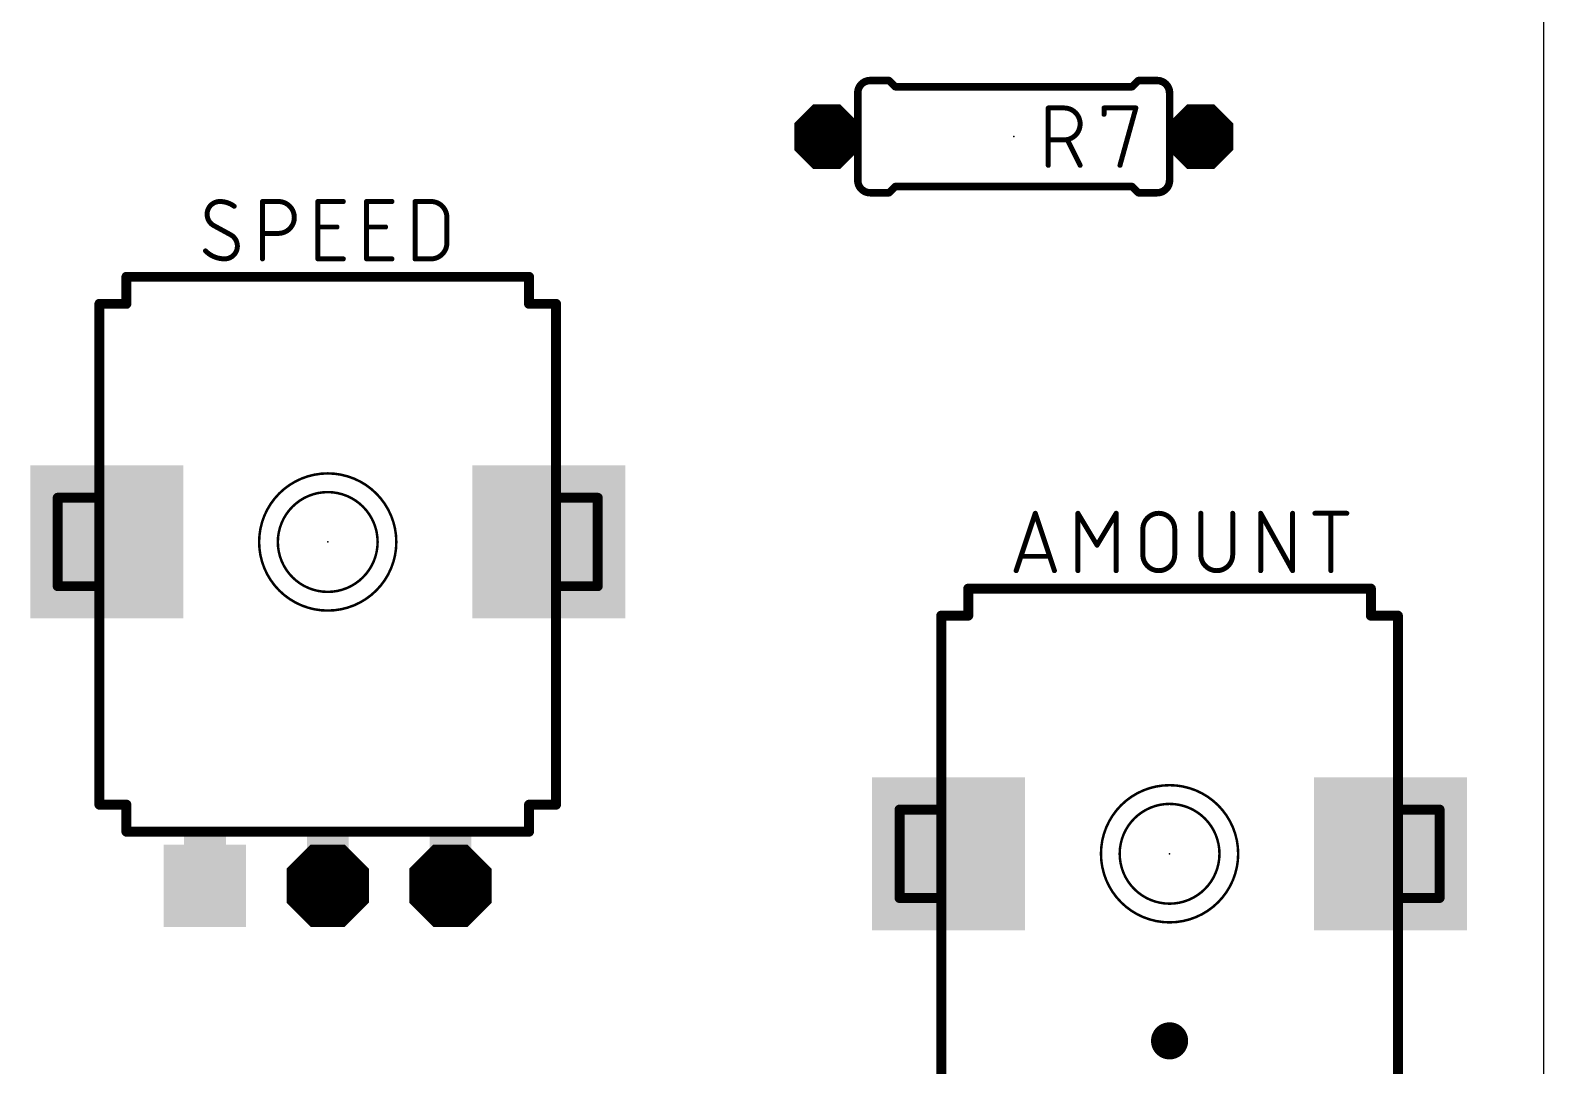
# Model space of a CAD drawing. Extents: x 0 to 59, y 0 to 102.
# Drawn here: x 28.23 to 59.05, y 56.64 to 77.73 of the extents above; entities that cross this region are included whole.
import ezdxf

# ---------------------------------------------------------------- set-up
doc = ezdxf.new("R2010")
doc.units = 0
for name, color, linetype in [('17', 110, 'CONTINUOUS'), ('18', 110, 'CONTINUOUS'), ('20', 31, 'CONTINUOUS'), ('21', 253, 'CONTINUOUS'), ('23', 53, 'CONTINUOUS'), ('25', 253, 'CONTINUOUS'), ('51', 253, 'CONTINUOUS')]:
    doc.layers.add(name, color=color, linetype=linetype)

# ---------------------------------------------------------------- blocks, each defined once
blk = doc.blocks.new('SQUAREP')
blk.add_solid([(-0.5, -0.5), (0.5, -0.5), (-0.5, 0.5), (0.5, 0.5)])
blk = doc.blocks.new('RECT')
blk.add_solid([(-0.5, -0.5), (0.5, -0.5), (-0.5, 0.5), (0.5, 0.5)])
blk = doc.blocks.new('OCTAGONP')
at = {"const_width": 0.5}
blk.add_lwpolyline([(-0.25, -0.1036), (-0.25, 0.1036), (-0.1036, 0.25), (0.1036, 0.25), (0.25, 0.1036), (0.25, -0.1036), (0.1036, -0.25), (-0.1036, -0.25), (-0.25, -0.1036), (-0.25, 0.1036)], dxfattribs=at)
blk = doc.blocks.new('ROUNDV')
at = {"const_width": 0.5}
blk.add_lwpolyline([(0, -0.25, 1), (0, 0.25, 1), (0, -0.25)], format="xyb", dxfattribs=at)

msp = doc.modelspace()

# ---------------------------------------------------------------- linework, layer by layer
at = {"layer": '20'}
msp.add_line((59.055, 0), (59.055, 99.06), dxfattribs=at)
at = {"layer": '21'}
for points, const_width in [([(45.339, 76.708, 0.4142), (45.085, 76.454)], 0.1524), ([(45.339, 76.7461, 1), (45.339, 76.6699)], 0.0762), ([(45.339, 76.6699, 1), (45.339, 76.7461)], 0.0762), ([(45.7469, 76.7349, 1), (45.6931, 76.6811)], 0.0762), ([(45.72, 76.6699, 1), (45.72, 76.7461)], 0.0762), ([(50.8, 76.7461, 1), (50.8, 76.6699)], 0.0762), ([(50.8269, 76.6811, 1), (50.7731, 76.7349)], 0.0762), ([(51.435, 76.454, 0.4142), (51.181, 76.708)], 0.1524), ([(51.181, 76.7461, 1), (51.181, 76.6699)], 0.0762), ([(51.181, 76.6699, 1), (51.181, 76.7461)], 0.0762), ([(45.0469, 76.454, 1), (45.1231, 76.454)], 0.0762), ([(45.847, 76.6191, 1), (45.847, 76.5429)], 0.0762), ([(45.8201, 76.5541, 1), (45.8739, 76.6079)], 0.0762), ([(50.6461, 76.6079, 1), (50.6999, 76.5541)], 0.0762), ([(50.673, 76.5429, 1), (50.673, 76.6191)], 0.0762), ([(51.3969, 76.454, 1), (51.4731, 76.454)], 0.0762), ([(45.085, 74.676, 0.4142), (45.339, 74.422)], 0.1524), ([(45.1231, 74.676, 1), (45.0469, 74.676)], 0.0762), ([(45.847, 74.5871, 1), (45.847, 74.5109)], 0.0762), ([(45.8739, 74.5221, 1), (45.8201, 74.5759)], 0.0762), ([(50.6999, 74.5759, 1), (50.6461, 74.5221)], 0.0762), ([(50.673, 74.5109, 1), (50.673, 74.5871)], 0.0762), ([(51.181, 74.422, 0.4142), (51.435, 74.676)], 0.1524), ([(51.4731, 74.676, 1), (51.3969, 74.676)], 0.0762), ([(45.339, 74.4601, 1), (45.339, 74.3839)], 0.0762), ([(45.339, 74.3839, 1), (45.339, 74.4601)], 0.0762), ([(45.6931, 74.4489, 1), (45.7469, 74.3951)], 0.0762), ([(45.72, 74.3839, 1), (45.72, 74.4601)], 0.0762), ([(50.8, 74.4601, 1), (50.8, 74.3839)], 0.0762), ([(50.7731, 74.3951, 1), (50.8269, 74.4489)], 0.0762), ([(51.181, 74.4601, 1), (51.181, 74.3839)], 0.0762), ([(51.181, 74.3839, 1), (51.181, 74.4601)], 0.0762), ([(30.19, 72.7608, 1), (30.19, 72.6592)], 0.1016), ([(30.2408, 72.71, 1), (30.1392, 72.71)], 0.1016), ([(38.4408, 72.71, 1), (38.3392, 72.71)], 0.1016), ([(38.39, 72.6592, 1), (38.39, 72.7608)], 0.1016), ([(29.64, 72.2108, 1), (29.64, 72.1092)], 0.1016), ([(29.6908, 72.16, 1), (29.5892, 72.16)], 0.1016), ([(30.1392, 72.16, 1), (30.2408, 72.16)], 0.1016), ([(30.19, 72.1092, 1), (30.19, 72.2108)], 0.1016), ([(38.39, 72.2108, 1), (38.39, 72.1092)], 0.1016), ([(38.3392, 72.16, 1), (38.4408, 72.16)], 0.1016), ([(38.9908, 72.16, 1), (38.8892, 72.16)], 0.1016), ([(38.94, 72.1092, 1), (38.94, 72.2108)], 0.1016), ([(29.5892, 69.96, 1), (29.6908, 69.96)], 0.1016), ([(38.8892, 69.96, 1), (38.9908, 69.96)], 0.1016), ([(34.29, 65.913, 1), (34.29, 68.707, 1), (34.29, 65.913)], 0.0508), ([(34.29, 66.294, 1), (34.29, 68.326, 1), (34.29, 66.294)], 0.0508), ([(47.335, 66.4108, 1), (47.335, 66.3092)], 0.1016), ([(47.3858, 66.36, 1), (47.2842, 66.36)], 0.1016), ([(55.5858, 66.36, 1), (55.4842, 66.36)], 0.1016), ([(55.535, 66.3092, 1), (55.535, 66.4108)], 0.1016), ([(46.785, 65.8608, 1), (46.785, 65.7592)], 0.1016), ([(46.8358, 65.81, 1), (46.7342, 65.81)], 0.1016), ([(47.2842, 65.81, 1), (47.3858, 65.81)], 0.1016), ([(47.335, 65.7592, 1), (47.335, 65.8608)], 0.1016), ([(55.535, 65.8608, 1), (55.535, 65.7592)], 0.1016), ([(55.4842, 65.81, 1), (55.5858, 65.81)], 0.1016), ([(56.1358, 65.81, 1), (56.0342, 65.81)], 0.1016), ([(56.085, 65.7592, 1), (56.085, 65.8608)], 0.1016), ([(29.6908, 65.16, 1), (29.5892, 65.16)], 0.1016), ([(38.9908, 65.16, 1), (38.8892, 65.16)], 0.1016), ([(46.7342, 63.61, 1), (46.8358, 63.61)], 0.1016), ([(56.0342, 63.61, 1), (56.1358, 63.61)], 0.1016), ([(51.435, 59.563, 1), (51.435, 62.357, 1), (51.435, 59.563)], 0.0508), ([(29.64, 62.0108, 1), (29.64, 61.9092)], 0.1016), ([(29.5892, 61.96, 1), (29.6908, 61.96)], 0.1016), ([(30.2408, 61.96, 1), (30.1392, 61.96)], 0.1016), ([(30.19, 61.9092, 1), (30.19, 62.0108)], 0.1016), ([(38.39, 62.0108, 1), (38.39, 61.9092)], 0.1016), ([(38.4408, 61.96, 1), (38.3392, 61.96)], 0.1016), ([(38.8892, 61.96, 1), (38.9908, 61.96)], 0.1016), ([(38.94, 61.9092, 1), (38.94, 62.0108)], 0.1016), ([(51.435, 59.944, 1), (51.435, 61.976, 1), (51.435, 59.944)], 0.0508), ([(30.19, 61.4608, 1), (30.19, 61.3592)], 0.1016), ([(30.1392, 61.41, 1), (30.2408, 61.41)], 0.1016), ([(38.3392, 61.41, 1), (38.4408, 61.41)], 0.1016), ([(38.39, 61.3592, 1), (38.39, 61.4608)], 0.1016), ([(46.8358, 58.81, 1), (46.7342, 58.81)], 0.1016), ([(56.1358, 58.81, 1), (56.0342, 58.81)], 0.1016)]:
    msp.add_lwpolyline(points, format="xyb", dxfattribs=dict(at, const_width=const_width))
for points, const_width in [([(45.339, 76.708), (45.72, 76.708)], 0.1524), ([(45.847, 76.581), (45.72, 76.708)], 0.1524), ([(50.673, 76.581), (50.8, 76.708)], 0.1524), ([(51.181, 76.708), (50.8, 76.708)], 0.1524), ([(45.847, 76.581), (50.673, 76.581)], 0.1524), ([(45.847, 74.549), (45.72, 74.422)], 0.1524), ([(45.847, 74.549), (50.673, 74.549)], 0.1524), ([(50.673, 74.549), (50.8, 74.422)], 0.1524), ([(45.339, 74.422), (45.72, 74.422)], 0.1524), ([(51.181, 74.422), (50.8, 74.422)], 0.1524), ([(30.19, 72.71), (38.39, 72.71)], 0.2032), ([(30.19, 72.71), (30.19, 72.16)], 0.2032), ([(38.39, 72.16), (38.39, 72.71)], 0.2032), ([(30.19, 72.16), (29.64, 72.16)], 0.2032), ([(29.64, 69.96), (29.64, 72.16)], 0.2032), ([(38.94, 72.16), (38.39, 72.16)], 0.2032), ([(38.94, 72.16), (38.94, 69.96)], 0.2032), ([(47.335, 66.36), (55.535, 66.36)], 0.2032), ([(47.335, 66.36), (47.335, 65.81)], 0.2032), ([(55.535, 65.81), (55.535, 66.36)], 0.2032), ([(47.335, 65.81), (46.785, 65.81)], 0.2032), ([(46.785, 63.61), (46.785, 65.81)], 0.2032), ([(56.085, 65.81), (55.535, 65.81)], 0.2032), ([(56.085, 65.81), (56.085, 63.61)], 0.2032), ([(29.64, 61.96), (29.64, 65.16)], 0.2032), ([(38.94, 65.16), (38.94, 61.96)], 0.2032), ([(29.64, 61.96), (30.19, 61.96)], 0.2032), ([(30.19, 61.96), (30.19, 61.41)], 0.2032), ([(38.39, 61.96), (38.94, 61.96)], 0.2032), ([(38.39, 61.41), (38.39, 61.96)], 0.2032), ([(38.39, 61.41), (30.19, 61.41)], 0.2032), ([(46.785, 55.61), (46.785, 58.81)], 0.2032), ([(56.085, 58.81), (56.085, 55.61)], 0.2032)]:
    msp.add_lwpolyline(points, dxfattribs=dict(at, const_width=const_width))
at = {"layer": '23'}
for p in [(48.26, 75.565), (34.29, 67.31), (51.435, 60.96)]:
    msp.add_point(p, dxfattribs=at)
at = {"layer": '25', "const_width": 0.1016}
for points in [[(48.9645, 74.9808), (48.9645, 76.1492)], [(48.9645, 76.1492), (49.289, 76.1492)], [(50.1001, 76.0194), (50.1001, 76.1492)], [(50.1001, 76.1492), (50.7492, 76.1492)], [(50.7492, 76.1492), (50.4246, 74.9808)], [(49.289, 75.5001), (48.9645, 75.5001)], [(49.6136, 74.9808), (49.3539, 75.5001)], [(32.9607, 73.0758), (32.9607, 74.2442)], [(32.9607, 74.2442), (33.2853, 74.2442)], [(34.0891, 73.0758), (34.0891, 74.2442)], [(34.0891, 74.2442), (34.6083, 74.2442)], [(35.0797, 73.0758), (35.0797, 74.2442)], [(35.0797, 74.2442), (35.5989, 74.2442)], [(36.068, 73.0758), (36.068, 74.2442)], [(36.068, 74.2442), (36.3925, 74.2442)], [(32.3201, 73.5626), (31.9631, 73.7574)], [(34.0891, 73.7249), (34.4785, 73.7249)], [(35.0797, 73.7249), (35.4691, 73.7249)], [(36.7171, 73.9196), (36.7171, 73.4004)], [(33.2853, 73.5951), (32.9607, 73.5951)], [(34.6083, 73.0758), (34.0891, 73.0758)], [(35.5989, 73.0758), (35.0797, 73.0758)], [(36.3925, 73.0758), (36.068, 73.0758)], [(48.3108, 66.7258), (48.7003, 67.8942)], [(48.7003, 67.8942), (49.0897, 66.7258)], [(49.5681, 66.7258), (49.5681, 67.8942)], [(49.5681, 67.8942), (49.9576, 67.2451)], [(49.9576, 67.2451), (50.347, 67.8942)], [(50.347, 67.8942), (50.347, 66.7258)], [(52.0714, 67.8942), (52.0714, 67.0504)], [(52.7205, 67.0504), (52.7205, 67.8942)], [(53.2906, 66.7258), (53.2906, 67.8942)], [(53.2906, 67.8942), (53.9397, 66.7258)], [(53.9397, 66.7258), (53.9397, 67.8942)], [(54.3955, 67.8942), (55.0446, 67.8942)], [(54.7201, 66.7258), (54.7201, 67.8942)], [(50.8903, 67.0504), (50.8903, 67.5696)], [(51.5394, 67.5696), (51.5394, 67.0504)], [(48.9924, 67.0179), (48.4082, 67.0179)]]:
    msp.add_lwpolyline(points, dxfattribs=at)
at = {"layer": '25'}
for points, const_width in [([(48.9899, 76.1492, 1), (48.9391, 76.1492)], 0.0508), ([(48.9645, 76.1746, 1), (48.9645, 76.1238)], 0.0508), ([(49.289, 75.5001, 1), (49.289, 76.1492)], 0.1016), ([(49.289, 76.1746, 1), (49.289, 76.1238)], 0.0508), ([(49.289, 76.1238, 1), (49.289, 76.1746)], 0.0508), ([(50.1255, 76.1492, 1), (50.0747, 76.1492)], 0.0508), ([(50.1001, 76.1746, 1), (50.1001, 76.1238)], 0.0508), ([(50.7737, 76.1424, 1), (50.7247, 76.156)], 0.0508), ([(50.7492, 76.1238, 1), (50.7492, 76.1746)], 0.0508), ([(50.0747, 76.0194, 1), (50.1255, 76.0194)], 0.0508), ([(48.9645, 75.5255, 1), (48.9645, 75.4747)], 0.0508), ([(49.289, 75.5255, 1), (49.289, 75.4747)], 0.0508), ([(49.289, 75.4747, 1), (49.289, 75.5255)], 0.0508), ([(49.3766, 75.5114, 1), (49.3312, 75.4887)], 0.0508), ([(48.9391, 74.9808, 1), (48.9899, 74.9808)], 0.0508), ([(49.5908, 74.9694, 1), (49.6363, 74.9922)], 0.0508), ([(50.4002, 74.9876, 1), (50.4491, 74.974)], 0.0508), ([(32.0929, 74.2442, 0.4142), (31.8333, 73.9846)], 0.1016), ([(32.385, 74.1468, 0.1623), (32.0929, 74.2442)], 0.1016), ([(32.0929, 74.2696, 1), (32.0929, 74.2188)], 0.0508), ([(32.0929, 74.2188, 1), (32.0929, 74.2696)], 0.0508), ([(32.9861, 74.2442, 1), (32.9353, 74.2442)], 0.0508), ([(32.9607, 74.2696, 1), (32.9607, 74.2188)], 0.0508), ([(33.2853, 73.5951, 1), (33.2853, 74.2442)], 0.1016), ([(33.2853, 74.2696, 1), (33.2853, 74.2188)], 0.0508), ([(33.2853, 74.2188, 1), (33.2853, 74.2696)], 0.0508), ([(34.1145, 74.2442, 1), (34.0637, 74.2442)], 0.0508), ([(34.0891, 74.2696, 1), (34.0891, 74.2188)], 0.0508), ([(34.6083, 74.2188, 1), (34.6083, 74.2696)], 0.0508), ([(35.1051, 74.2442, 1), (35.0543, 74.2442)], 0.0508), ([(35.0797, 74.2696, 1), (35.0797, 74.2188)], 0.0508), ([(35.5989, 74.2188, 1), (35.5989, 74.2696)], 0.0508), ([(36.0934, 74.2442, 1), (36.0426, 74.2442)], 0.0508), ([(36.068, 74.2696, 1), (36.068, 74.2188)], 0.0508), ([(36.7171, 73.9196, 0.4142), (36.3925, 74.2442)], 0.1016), ([(36.3925, 74.2696, 1), (36.3925, 74.2188)], 0.0508), ([(36.3925, 74.2188, 1), (36.3925, 74.2696)], 0.0508), ([(31.8333, 73.9846, 0.2656), (31.9631, 73.7574)], 0.1016), ([(31.8587, 73.9846, 1), (31.8079, 73.9846)], 0.0508), ([(31.8079, 73.9846, 1), (31.8587, 73.9846)], 0.0508), ([(32.3698, 74.1265, 1), (32.4002, 74.1672)], 0.0508), ([(31.9752, 73.7797, 1), (31.9509, 73.7351)], 0.0508), ([(31.9502, 73.7355, 1), (31.976, 73.7792)], 0.0508), ([(34.0891, 73.7503, 1), (34.0891, 73.6995)], 0.0508), ([(34.4785, 73.6995, 1), (34.4785, 73.7503)], 0.0508), ([(35.0797, 73.7503, 1), (35.0797, 73.6995)], 0.0508), ([(35.4691, 73.6995, 1), (35.4691, 73.7503)], 0.0508), ([(36.7425, 73.9196, 1), (36.6917, 73.9196)], 0.0508), ([(36.6917, 73.9196, 1), (36.7425, 73.9196)], 0.0508), ([(32.1903, 73.0758, 0.4142), (32.4499, 73.3354)], 0.1016), ([(32.4499, 73.3354, 0.2656), (32.3201, 73.5626)], 0.1016), ([(32.333, 73.5845, 1), (32.3072, 73.5407)], 0.0508), ([(32.3079, 73.5403, 1), (32.3323, 73.5849)], 0.0508), ([(32.4753, 73.3354, 1), (32.4245, 73.3354)], 0.0508), ([(32.4245, 73.3354, 1), (32.4753, 73.3354)], 0.0508), ([(32.9607, 73.6205, 1), (32.9607, 73.5697)], 0.0508), ([(33.2853, 73.6205, 1), (33.2853, 73.5697)], 0.0508), ([(33.2853, 73.5697, 1), (33.2853, 73.6205)], 0.0508), ([(36.3925, 73.0758, 0.4142), (36.7171, 73.4004)], 0.1016), ([(36.7425, 73.4004, 1), (36.6917, 73.4004)], 0.0508), ([(36.6917, 73.4004, 1), (36.7425, 73.4004)], 0.0508), ([(31.8008, 73.2381, 0.2), (32.1903, 73.0758)], 0.1016), ([(31.8188, 73.256, 1), (31.7828, 73.2202)], 0.0508), ([(32.1903, 73.1012, 1), (32.1903, 73.0504)], 0.0508), ([(32.1903, 73.0504, 1), (32.1903, 73.1012)], 0.0508), ([(32.9353, 73.0758, 1), (32.9861, 73.0758)], 0.0508), ([(34.0891, 73.1012, 1), (34.0891, 73.0504)], 0.0508), ([(34.0637, 73.0758, 1), (34.1145, 73.0758)], 0.0508), ([(34.6083, 73.0504, 1), (34.6083, 73.1012)], 0.0508), ([(35.0797, 73.1012, 1), (35.0797, 73.0504)], 0.0508), ([(35.0543, 73.0758, 1), (35.1051, 73.0758)], 0.0508), ([(35.5989, 73.0504, 1), (35.5989, 73.1012)], 0.0508), ([(36.068, 73.1012, 1), (36.068, 73.0504)], 0.0508), ([(36.0426, 73.0758, 1), (36.0934, 73.0758)], 0.0508), ([(36.3925, 73.1012, 1), (36.3925, 73.0504)], 0.0508), ([(36.3925, 73.0504, 1), (36.3925, 73.1012)], 0.0508), ([(48.7244, 67.9022, 1), (48.6762, 67.8862)], 0.0508), ([(48.7244, 67.8862, 1), (48.6762, 67.9022)], 0.0508), ([(49.5935, 67.8942, 1), (49.5427, 67.8942)], 0.0508), ([(49.5899, 67.9073, 1), (49.5463, 67.8811)], 0.0508), ([(50.3724, 67.8942, 1), (50.3216, 67.8942)], 0.0508), ([(50.3688, 67.8811, 1), (50.3253, 67.9073)], 0.0508), ([(51.5394, 67.5696, 1), (50.8903, 67.5696)], 0.1016), ([(52.0968, 67.8942, 1), (52.046, 67.8942)], 0.0508), ([(52.7459, 67.8942, 1), (52.6951, 67.8942)], 0.0508), ([(53.316, 67.8942, 1), (53.2652, 67.8942)], 0.0508), ([(53.3128, 67.9065, 1), (53.2684, 67.8819)], 0.0508), ([(53.9651, 67.8942, 1), (53.9143, 67.8942)], 0.0508), ([(54.3955, 67.9196, 1), (54.3955, 67.8688)], 0.0508), ([(54.7455, 67.8942, 1), (54.6947, 67.8942)], 0.0508), ([(55.0446, 67.8688, 1), (55.0446, 67.9196)], 0.0508), ([(50.9157, 67.5696, 1), (50.8649, 67.5696)], 0.0508), ([(50.8649, 67.5696, 1), (50.9157, 67.5696)], 0.0508), ([(51.5648, 67.5696, 1), (51.514, 67.5696)], 0.0508), ([(51.514, 67.5696, 1), (51.5648, 67.5696)], 0.0508), ([(49.9358, 67.2582, 1), (49.9793, 67.232)], 0.0508), ([(49.9358, 67.232, 1), (49.9793, 67.2582)], 0.0508), ([(48.4082, 67.0433, 1), (48.4082, 66.9925)], 0.0508), ([(48.9924, 66.9925, 1), (48.9924, 67.0433)], 0.0508), ([(50.8903, 67.0504, 1), (51.5394, 67.0504)], 0.1016), ([(50.9157, 67.0504, 1), (50.8649, 67.0504)], 0.0508), ([(50.8649, 67.0504, 1), (50.9157, 67.0504)], 0.0508), ([(51.5648, 67.0504, 1), (51.514, 67.0504)], 0.0508), ([(51.514, 67.0504, 1), (51.5648, 67.0504)], 0.0508), ([(52.0714, 67.0504, 1), (52.7205, 67.0504)], 0.1016), ([(52.0968, 67.0504, 1), (52.046, 67.0504)], 0.0508), ([(52.046, 67.0504, 1), (52.0968, 67.0504)], 0.0508), ([(52.7459, 67.0504, 1), (52.6951, 67.0504)], 0.0508), ([(52.6951, 67.0504, 1), (52.7459, 67.0504)], 0.0508), ([(48.2867, 66.7338, 1), (48.3349, 66.7178)], 0.0508), ([(49.0656, 66.7178, 1), (49.1138, 66.7338)], 0.0508), ([(49.5427, 66.7258, 1), (49.5935, 66.7258)], 0.0508), ([(50.3216, 66.7258, 1), (50.3724, 66.7258)], 0.0508), ([(53.2652, 66.7258, 1), (53.316, 66.7258)], 0.0508), ([(53.9143, 66.7258, 1), (53.9651, 66.7258)], 0.0508), ([(53.9175, 66.7135, 1), (53.9619, 66.7381)], 0.0508), ([(54.6947, 66.7258, 1), (54.7455, 66.7258)], 0.0508)]:
    msp.add_lwpolyline(points, format="xyb", dxfattribs=dict(at, const_width=const_width))
at = {"layer": '51'}
for points, const_width in [([(45.085, 76.454), (45.085, 74.676)], 0.1524), ([(51.435, 76.454), (51.435, 74.676)], 0.1524), ([(44.831, 75.565), (44.45, 75.565)], 0.6096), ([(52.07, 75.565), (51.689, 75.565)], 0.6096), ([(29.64, 61.96), (29.64, 72.16)], 0.2032), ([(38.94, 72.16), (38.94, 61.96)], 0.2032), ([(29.54, 68.21), (28.79, 68.21)], 0.2032), ([(28.79, 68.21), (28.79, 66.41)], 0.2032), ([(39.79, 68.21), (39.04, 68.21)], 0.2032), ([(39.79, 66.41), (39.79, 68.21)], 0.2032), ([(28.79, 66.41), (29.54, 66.41)], 0.2032), ([(39.04, 66.41), (39.79, 66.41)], 0.2032), ([(46.785, 55.61), (46.785, 65.81)], 0.2032), ([(56.085, 65.81), (56.085, 55.61)], 0.2032), ([(46.685, 61.86), (45.935, 61.86)], 0.2032), ([(45.935, 61.86), (45.935, 60.06)], 0.2032), ([(56.935, 61.86), (56.185, 61.86)], 0.2032), ([(56.935, 60.06), (56.935, 61.86)], 0.2032), ([(45.935, 60.06), (46.685, 60.06)], 0.2032), ([(56.185, 60.06), (56.935, 60.06)], 0.2032)]:
    msp.add_lwpolyline(points, dxfattribs=dict(at, const_width=const_width))
for points, const_width in [([(45.1231, 76.454, 1), (45.0469, 76.454)], 0.0762), ([(51.4731, 76.454, 1), (51.3969, 76.454)], 0.0762), ([(44.45, 75.7174, 1), (44.45, 75.4126)], 0.3048), ([(44.831, 75.4126, 1), (44.831, 75.7174)], 0.3048), ([(51.689, 75.7174, 1), (51.689, 75.4126)], 0.3048), ([(52.07, 75.4126, 1), (52.07, 75.7174)], 0.3048), ([(45.0469, 74.676, 1), (45.1231, 74.676)], 0.0762), ([(51.3969, 74.676, 1), (51.4731, 74.676)], 0.0762), ([(29.6908, 72.16, 1), (29.5892, 72.16)], 0.1016), ([(38.9908, 72.16, 1), (38.8892, 72.16)], 0.1016), ([(28.79, 68.2608, 1), (28.79, 68.1592)], 0.1016), ([(28.8408, 68.21, 1), (28.7392, 68.21)], 0.1016), ([(29.54, 68.1592, 1), (29.54, 68.2608)], 0.1016), ([(39.04, 68.2608, 1), (39.04, 68.1592)], 0.1016), ([(39.8408, 68.21, 1), (39.7392, 68.21)], 0.1016), ([(39.79, 68.1592, 1), (39.79, 68.2608)], 0.1016), ([(28.79, 66.4608, 1), (28.79, 66.3592)], 0.1016), ([(28.7392, 66.41, 1), (28.8408, 66.41)], 0.1016), ([(29.54, 66.3592, 1), (29.54, 66.4608)], 0.1016), ([(39.04, 66.4608, 1), (39.04, 66.3592)], 0.1016), ([(39.7392, 66.41, 1), (39.8408, 66.41)], 0.1016), ([(39.79, 66.3592, 1), (39.79, 66.4608)], 0.1016), ([(46.8358, 65.81, 1), (46.7342, 65.81)], 0.1016), ([(56.1358, 65.81, 1), (56.0342, 65.81)], 0.1016), ([(29.5892, 61.96, 1), (29.6908, 61.96)], 0.1016), ([(38.8892, 61.96, 1), (38.9908, 61.96)], 0.1016), ([(45.935, 61.9108, 1), (45.935, 61.8092)], 0.1016), ([(45.9858, 61.86, 1), (45.8842, 61.86)], 0.1016), ([(46.685, 61.8092, 1), (46.685, 61.9108)], 0.1016), ([(56.185, 61.9108, 1), (56.185, 61.8092)], 0.1016), ([(56.9858, 61.86, 1), (56.8842, 61.86)], 0.1016), ([(56.935, 61.8092, 1), (56.935, 61.9108)], 0.1016), ([(45.935, 60.1108, 1), (45.935, 60.0092)], 0.1016), ([(45.8842, 60.06, 1), (45.9858, 60.06)], 0.1016), ([(46.685, 60.0092, 1), (46.685, 60.1108)], 0.1016), ([(56.185, 60.1108, 1), (56.185, 60.0092)], 0.1016), ([(56.8842, 60.06, 1), (56.9858, 60.06)], 0.1016), ([(56.935, 60.0092, 1), (56.935, 60.1108)], 0.1016)]:
    msp.add_lwpolyline(points, format="xyb", dxfattribs=dict(at, const_width=const_width))

# ---------------------------------------------------------------- block references
at = {"layer": '17'}
for name, p, xscale, yscale, rotation in [('OCTAGONP', (44.45, 75.565), 1.3208, 1.3208, 180), ('OCTAGONP', (44.45, 75.565), 1.3208, 1.3208, 180), ('OCTAGONP', (52.07, 75.565), 1.3208, 1.3208, 180), ('OCTAGONP', (52.07, 75.565), 1.3208, 1.3208, 180), ('SQUAREP', (29.79, 67.31), 3.116, 3.116, 270), ('SQUAREP', (29.79, 67.31), 3.116, 3.116, 270), ('SQUAREP', (38.79, 67.31), 3.116, 3.116, 270), ('SQUAREP', (38.79, 67.31), 3.116, 3.116, 270), ('SQUAREP', (46.935, 60.96), 3.116, 3.116, 270), ('SQUAREP', (46.935, 60.96), 3.116, 3.116, 270), ('SQUAREP', (55.935, 60.96), 3.116, 3.116, 270), ('SQUAREP', (55.935, 60.96), 3.116, 3.116, 270), ('SQUAREP', (31.79, 60.31), 1.6764, 1.6764, 270), ('SQUAREP', (31.79, 60.31), 1.6764, 1.6764, 270), ('OCTAGONP', (34.29, 60.31), 1.6764, 1.6764, 270), ('OCTAGONP', (34.29, 60.31), 1.6764, 1.6764, 270), ('OCTAGONP', (36.79, 60.31), 1.6764, 1.6764, 270), ('OCTAGONP', (36.79, 60.31), 1.6764, 1.6764, 270)]:
    msp.add_blockref(name, p, dxfattribs=dict(at, xscale=xscale, yscale=yscale, rotation=rotation))
at = {"layer": '18', "xscale": 0.7564, "yscale": 0.7564}
msp.add_blockref('ROUNDV', (51.435, 57.15), dxfattribs=at)
msp.add_blockref('ROUNDV', (51.435, 57.15), dxfattribs=at)
at = {"layer": '51', "xscale": 0.254, "yscale": 0.6096, "rotation": 180}
for p in [(44.958, 75.565), (51.562, 75.565)]:
    msp.add_blockref('RECT', p, dxfattribs=at)
at = {"layer": '51', "xscale": 0.85, "yscale": 1.325}
for p in [(31.79, 60.6475), (34.29, 60.6475), (36.79, 60.6475)]:
    msp.add_blockref('RECT', p, dxfattribs=at)

doc.saveas('drawing.dxf')
